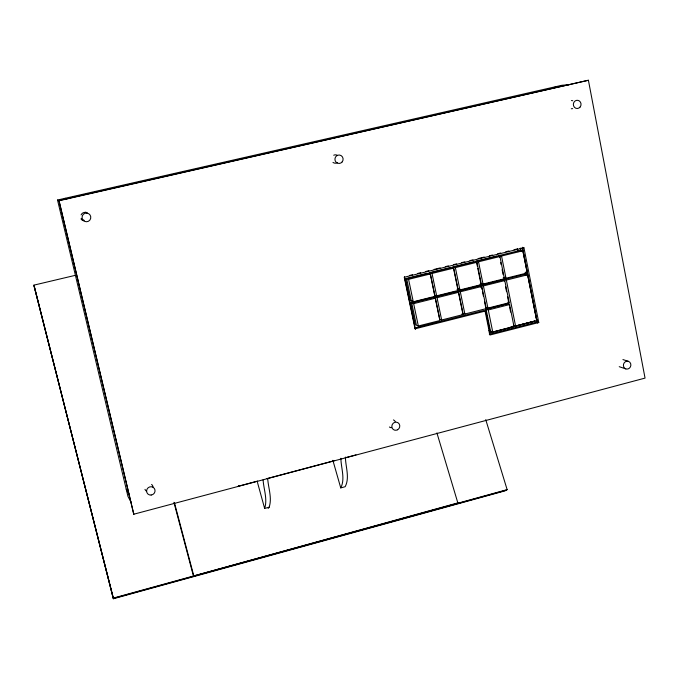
<?xml version="1.0" encoding="UTF-8"?>
<svg xmlns="http://www.w3.org/2000/svg" width="679" height="679" viewBox="0 0 679 679"><rect width="100%" height="100%" fill="white"/><g stroke="black" fill="none" stroke-linecap="round" stroke-linejoin="round"><path stroke-width="1.02" d="M485.748 419.656L507.137 489.644L504.938 490.875L113.351 598.742L33.95 285.129L75.242 275.351M267.704 478.61C268.273 488.023 272.304 498.021 269.147 507.213L264.64 508.427C267.704 499.218 263.69 489.245 263.087 479.841M238.575 485.663L238.185 486.257L257.647 481.08M436.911 432.922L457.841 502.901L193.43 576.03L173.917 502.299M332.871 460.32L340.748 487.904C345.441 478.839 340.994 467.984 340.883 458.283M268.163 508.384L269.147 507.213M456.857 503.487L457.841 502.901M113.52 598.038L507.137 489.644M506.033 490.263L113.435 598.386L34.077 286.283M340.748 487.904L345.17 486.707C349.957 477.668 345.501 466.787 345.416 457.077M266.872 478.619L334.484 460.625M345.28 457.748L356 454.896M133.78 514.215L645.05 378.101L588.404 80.258L58.946 200.483L133.78 514.215L58.946 200.483M489.228 332.922L535.069 320.972M488.761 330.851L490.798 330.334M489.33 332.685L492.351 331.912M508.469 327.787L534.662 321.091M492.75 332.031L514.011 326.591L509.589 304.557L507.306 303.878L486.071 309.251L490.535 331.25L492.75 332.031L488.277 309.947L486.071 309.251M513.282 325.317L515.582 326.073L536.716 320.675L527.608 274.783L525.249 274.231L503.58 279.604M489.338 334.178L537.03 321.982L538.77 322.517L523.933 247.776L522.227 247.453L537.03 321.982M538.77 322.517L489.932 335.019L485.078 311.109L483.49 310.6L414.665 327.999M485.697 307.409L487.904 308.096L509.216 302.715L504.777 280.58L502.511 280.003L481.216 285.316L482.031 289.339M441.656 319.996L463.231 314.547L458.673 292.293L456.577 291.664L435.027 297.046L439.619 319.257L441.656 319.996L437.038 297.699L435.027 297.046M462.747 313.316L464.869 314.029L486.308 308.606L481.81 286.419L479.629 285.817L458.206 291.164L462.543 312.306M418.332 325.996L440.034 320.513L435.417 298.2L433.406 297.546L411.729 302.961L416.388 325.224L418.332 325.996L413.664 303.64L411.729 302.961M506.61 303.912L485.383 309.276L489.839 331.267M488.277 309.947L509.589 304.557M485.078 311.109L415.047 328.823L404.251 277.253L523.933 247.776M503.716 277.677L505.991 278.246L527.235 272.941L522.838 250.78L520.496 250.322L498.768 255.643M459.929 289.933L481.436 284.569L476.921 262.281L474.748 261.78L453.275 267.076L457.833 289.313L459.929 289.933L455.363 267.602L453.275 267.076M480.842 283.474L483.032 284.068L504.412 278.738L499.948 256.509L497.699 256.034L476.344 261.296L477.371 266.338M436.656 295.832L458.291 290.434L453.716 268.095L451.628 267.56L430.028 272.89L434.645 295.195L436.656 295.832L432.022 273.45L430.028 272.89M413.273 301.773L435.035 296.341L430.401 273.934L428.398 273.382L406.67 278.738L411.347 301.103L413.273 301.773L408.58 279.324L406.67 278.738M432.217 297.419L410.574 302.817L415.225 325.054M434.008 296.969L455.533 291.597M457.34 291.147L478.746 285.8M501.815 280.045L480.528 285.358L480.936 287.37M504.497 281.547L504.09 279.51L506.364 280.087L527.608 274.783M481.216 285.316L483.406 285.918L504.777 280.58M458.206 291.164L460.311 291.792L481.81 286.419M413.664 303.64L435.417 298.2M437.038 297.699L458.673 292.293M412.153 300.474L410.184 300.967L405.507 278.636L427.218 273.281M456.967 289.296L459.004 288.787M503.215 277.762L505.227 277.261M409.42 275.496L412.501 274.732M417.627 273.476L420.7 272.712M425.835 271.456L428.907 270.692M434.034 269.436L440.187 267.916M445.314 266.652L448.395 265.896M453.521 264.632L456.594 263.876M461.72 262.612L464.801 261.856M469.927 260.592L473 259.836M478.126 258.572L484.28 257.061M489.415 255.796L492.487 255.041M497.614 253.776L500.695 253.012M505.821 251.756L508.894 250.992M514.02 249.736L517.101 248.972M429.009 272.839L450.593 267.518M452.409 267.076L473.874 261.78M475.656 261.339L496.994 256.076M476.344 261.296L478.517 261.797L499.948 256.509M499.685 257.562L499.277 255.55L501.535 256.034L522.838 250.78M432.022 273.45L453.716 268.095M455.363 267.602L476.921 262.281M408.58 279.324L430.401 273.934M131.293 502.672L127.932 496.349L57.528 200.025L561.949 85.274L569.172 84.697M59.328 200.687L588.404 80.258M555.159 86.819L562.314 86.258M525.673 272.576L527.235 272.941M479.985 284.17L481.436 284.569M622.923 359.564L628.533 361.389A3.998 3.709 -70.1 0 1 629.45 368.137A3.998 3.709 -70.1 0 1 623.432 365.896A3.998 3.709 -70.1 0 1 628.533 361.389M619.231 366.685L625.749 368.892M461.822 314.063L463.231 314.547M65.176 198.285L66.831 199.091M57.528 200.025L59.09 200.857M126.209 489.126L129.553 495.331M257.485 482.446L264.64 508.427M174.503 502.961L193.727 575.622M113.351 598.742L33.95 285.129M404.421 276.726L415.429 329.323M460.311 291.792L464.869 314.029M478.517 261.797L483.032 284.068M483.406 285.918L487.904 308.096M477.778 268.349L480.639 282.464M482.438 291.342L483.456 296.367M484.475 301.383L485.493 306.407M501.535 256.034L505.991 278.246M506.364 280.087L515.582 326.073M500.686 262.595L501.094 264.606M502.104 269.631L503.114 274.656M505.516 286.64L506.542 291.732M507.561 296.816L509.199 304.964M509.606 307.001L510.625 312.085M508.079 301.994L508.486 304.031M537.242 319.69L537.861 322.797M522.457 247.275L537.479 322.924M520.606 248.208L521.226 251.323M525.359 272.118L525.979 275.233M520.173 248.217L520.818 251.434M525.071 272.848L525.571 275.351M517.423 248.59L518.035 251.688M83.992 220.234A4.286 4.261 13.7 0 1 81.166 219.334M85.664 212.145A4.286 4.261 13.7 0 1 86.751 212.892M393.43 419.936A4.082 3.896 -59.5 0 1 395.246 421.6M391.503 427.702A4.082 3.896 -59.5 0 1 389.423 426.998M151.595 484.441A4.244 4.082 -35.8 0 1 153.064 487.208M146.189 490.959A4.244 4.082 -35.8 0 1 144.983 489.338M571.387 100.594A4.082 3.819 -85.1 0 1 572.736 100.755M572.643 108.581A4.082 3.819 -85.1 0 1 571.294 108.733M333.712 155.228A4.184 4.066 -86.3 0 1 337.09 155.211M337.361 162.688A4.184 4.066 -86.3 0 1 332.982 162.4M83.89 220.794A4.329 4.295 13.3 0 1 81.14 218.485M81.081 214.912A4.329 4.295 13.3 0 1 87.319 213.002M83.39 220.505A4.363 4.337 12.9 0 0 90.663 218.477A4.363 4.337 12.9 0 0 85.24 213.223A4.363 4.337 12.9 0 0 83.39 220.505M342.191 161.899A4.227 4.099 -86.2 0 0 339.678 155.067A4.227 4.099 -86.2 0 0 335.188 160.753A4.227 4.099 -86.2 0 0 342.191 161.899M580.146 107.01A4.116 3.853 -85 0 0 577.871 100.331A4.116 3.853 -85 0 0 573.577 105.839A4.116 3.853 -85 0 0 580.146 107.01M151.162 495.05A4.278 4.116 -36 0 0 154.311 488.413A4.278 4.116 -36 0 0 147.012 489.245A4.278 4.116 -36 0 0 151.162 495.05M397.631 429.756A4.116 3.921 -59.6 0 0 397.97 422.711A4.116 3.921 -59.6 0 0 391.842 426.183A4.116 3.921 -59.6 0 0 397.631 429.756"/></g></svg>
